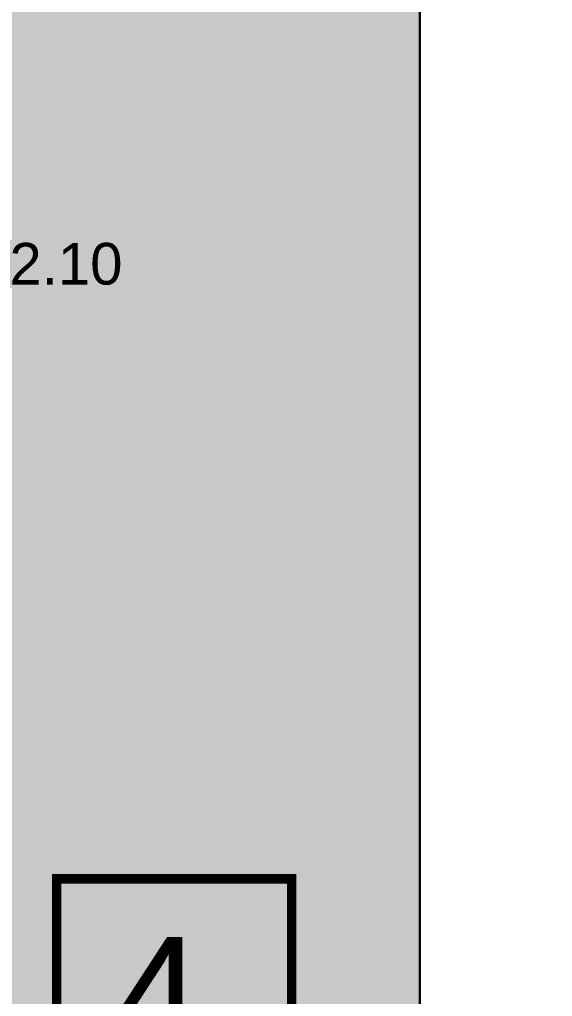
# Model space of a CAD drawing. Header units: metres. Extents: x 116 to 391, y -213 to 56.
# Drawn here: x 324.316 to 325.597, y -126.604 to -124.257 of the extents above; entities that cross this region are included whole.
import ezdxf

# ---------------------------------------------------------------- set-up
doc = ezdxf.new("R2010")
doc.units = ezdxf.units.M
doc.header["$PDMODE"] = 35
for name, color, linetype in [('A-ACABADOS PISOS', 1, 'Continuous'), ('A-EXTERIOR', 8, 'Continuous'), ('A-PISO', 30, 'Continuous'), ('AR-157$0$A-DIM-VANOS', 8, 'Continuous'), ('AR-157$0$A-ESCALON', 8, 'Continuous')]:
    doc.layers.add(name, color=color, linetype=linetype)
doc.styles.add('AR-157$0$Standard', font='arial.ttf')
doc.styles.get("Standard").update_dxf_attribs({"font": 'arial.ttf'})
doc.dimstyles.new('AR-157$0$VANOS', dxfattribs={"dimtxt": 0.1, "dimasz": 0.05, "dimexe": 0, "dimexo": 0, "dimgap": 0.03, "dimtad": 0, "dimtih": 1, "dimtoh": 1, "dimzin": 0, "dimdsep": 46, "dimtxsty": 'AR-157$0$Standard', "dimblk": 'AR-157$0$_Dot', "dimcen": 0.09, "dimse1": 1, "dimse2": 1, "dimsd1": 1, "dimsd2": 1, "dimclrd": 256, "dimclre": 256, "dimclrt": 256, "dimazin": 0, "dimtfac": 1, "dimtix": 1, "dimtofl": 0, "dimtmove": 2, "dimatfit": 3, "dimldrblk": 'AR-157$0$COTA', "dimfxl": 0, "dimtolj": 1, "dimtzin": 0, "dimlwd": 18, "dimarcsym": 0})

# ---------------------------------------------------------------- blocks, each defined once
blk = doc.blocks.new('*D420')
at = {"layer": 'Defpoints', "color": 0, "transparency": 16777216}
for p in [(324.2482, -123.7944), (324.4276, -123.7944), (324.2482, -125.8943)]:
    blk.add_point(p, dxfattribs=at)
at = {"layer": 'AR-157$0$A-DIM-VANOS', "transparency": 16777216, "insert": (324.4276, -124.8444), "char_height": 0.1, "attachment_point": 5, "style": 'AR-157$0$Standard'}
blk.add_mtext('\\A1;2.10', dxfattribs=at)
blk = doc.blocks.new('AR-157$0$_Dot')
at = {"color": 0, "linetype": 'ByBlock', "lineweight": -2}
blk.add_line((-0.5, 0), (-1, 0), dxfattribs=at)
at = {"color": 0, "linetype": 'ByBlock', "const_width": 0.5}
blk.add_lwpolyline([(-0.25, 0, 1), (0.25, 0, 1)], format="xyb", close=True, dxfattribs=at)
blk = doc.blocks.new('AR-157$0$COTA')
blk.add_line((-2.926, 0), (0, 0))
blk.add_lwpolyline([(-1.414, 0), (-1.414, -0.354), (0, -0.354), (0, 0)], close=True)
blk.add_solid([(-1.414, 0), (-1.414, -0.354), (0, 0), (0, -0.354)])

msp = doc.modelspace()

# ---------------------------------------------------------------- hatches: boundary and pattern name
at = {"layer": 'A-EXTERIOR', "transparency": 33554559}
h = msp.add_hatch(dxfattribs=at)
h.set_pattern_fill('AR-CONC', color=256, scale=0.003)
h.paths.add_polyline_path([(319.5886, -131.0339), (319.5886, -137.1334), (325.0981, -137.1334), (325.0981, -130.9539), (325.2781, -130.9539), (325.2781, -120.7147), (324.2482, -120.7147), (324.2482, -131.1339), (320.5485, -131.1339), (320.5485, -131.0339)])

# ---------------------------------------------------------------- linework, layer by layer
at = {"layer": 'A-ACABADOS PISOS', "const_width": 0.0226}
msp.add_lwpolyline([(324.97, -126.8865), (324.4052, -126.8865), (324.4052, -126.3217), (324.97, -126.3217)], close=True, dxfattribs=at)
at = {"layer": 'A-PISO'}
for points in [[(319.5786, -131.0339), (319.5786, -137.1334), (325.2781, -137.1334), (325.2781, -130.9539), (325.2781, -130.9539), (325.2781, -120.6989), (324.2482, -120.6989), (324.2482, -131.1339), (320.5485, -131.1339), (320.5485, -131.0339)], [(319.5786, -131.0339), (319.5786, -137.1334), (325.2781, -137.1334), (325.2781, -130.9839), (325.2781, -130.9839), (325.2781, -120.6989), (324.2482, -120.6989), (324.2482, -131.1339), (320.5485, -131.1339), (320.5485, -131.0339)]]:
    msp.add_lwpolyline(points, close=True, dxfattribs=at)
msp.add_circle((327.3705, -149.1639), 63.4551, dxfattribs=at)
at = {"layer": 'AR-157$0$A-ESCALON'}
msp.add_lwpolyline([(325.2781, -119.2848), (325.2781, -130.9539)], dxfattribs=at)

# ---------------------------------------------------------------- texts
at = {"layer": 'A-ACABADOS PISOS', "insert": (324.7569, -126.4612), "char_height": 0.2824, "attachment_point": 3}
msp.add_mtext_dynamic_manual_height_columns('4', width=0.258238, gutter_width=0.8066, heights=[0], dxfattribs=at)

# ---------------------------------------------------------------- dimensions: what is measured, and where the dimension line sits
at = {"layer": 'AR-157$0$A-DIM-VANOS'}
dim = msp.add_linear_dim(base=(324.4276, -123.7944), p1=(324.2482, -125.8943), p2=(324.2482, -123.7944), angle=90, dimstyle='AR-157$0$VANOS', dxfattribs=at)
dim.commit()
dim.dimension.update_dxf_attribs({"geometry": '*D420', "text_midpoint": (324.4276, -124.8444)})

doc.saveas('drawing.dxf')
